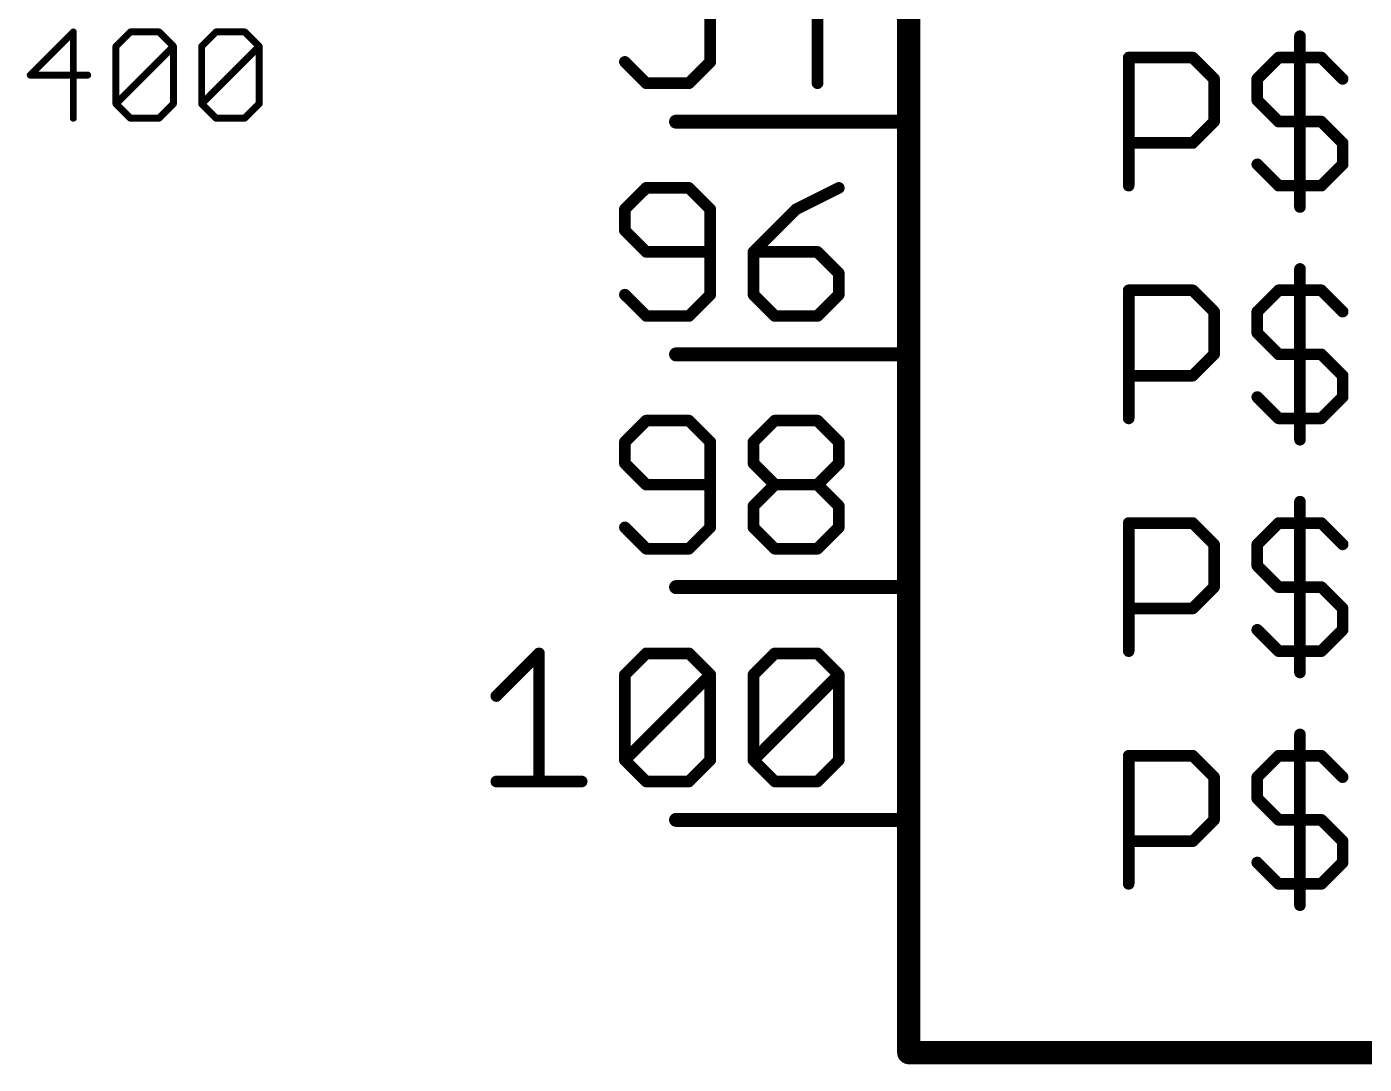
# Model space of a CAD drawing. Extents: x -72 to 265, y -97 to 216.
# Drawn here: x -35.03 to -20.43, y 22.73 to 34.06 of the extents above; entities that cross this region are included whole.
import ezdxf

# ---------------------------------------------------------------- set-up
doc = ezdxf.new("R2010")
doc.units = 0
for name, color, linetype in [('94', 14, 'CONTINUOUS'), ('95', 251, 'CONTINUOUS'), ('96', 251, 'CONTINUOUS')]:
    doc.layers.add(name, color=color, linetype=linetype)

msp = doc.modelspace()

# ---------------------------------------------------------------- linework, layer by layer
at = {"layer": '94'}
for points, const_width in [([(-25.4, 101.6), (-25.4, 22.86)], 0.254), ([(-27.94, 33.02), (-25.4, 33.02)], 0.1524), ([(-27.94, 30.48), (-25.4, 30.48)], 0.1524), ([(-27.94, 27.94), (-25.4, 27.94)], 0.1524), ([(-27.94, 25.4), (-25.4, 25.4)], 0.1524), ([(-25.4, 22.86), (2.54, 22.86)], 0.254)]:
    msp.add_lwpolyline(points, dxfattribs=dict(at, const_width=const_width))
for points, const_width in [([(-27.94, 33.0581, 1), (-27.94, 32.9819)], 0.0762), ([(-25.4, 32.9819, 1), (-25.4, 33.0581)], 0.0762), ([(-27.94, 30.5181, 1), (-27.94, 30.4419)], 0.0762), ([(-25.4, 30.4419, 1), (-25.4, 30.5181)], 0.0762), ([(-27.94, 27.9781, 1), (-27.94, 27.9019)], 0.0762), ([(-25.4, 27.9019, 1), (-25.4, 27.9781)], 0.0762), ([(-27.94, 25.4381, 1), (-27.94, 25.3619)], 0.0762), ([(-25.4, 25.3619, 1), (-25.4, 25.4381)], 0.0762), ([(-25.4, 22.9235, 1), (-25.4, 22.7965)], 0.127), ([(-25.4635, 22.86, 1), (-25.3365, 22.86)], 0.127)]:
    msp.add_lwpolyline(points, format="xyb", dxfattribs=dict(at, const_width=const_width))
at = {"layer": '95', "const_width": 0.127}
for points in [[(-26.3963, 33.4391), (-26.3963, 34.8373)], [(-27.5665, 33.6721), (-27.5665, 34.6043)], [(-21.1304, 33.9527), (-21.1304, 32.0885)], [(-28.4987, 33.6721), (-28.2656, 33.4391)], [(-27.7996, 33.4391), (-27.5665, 33.6721)], [(-22.9997, 32.3215), (-22.9997, 33.7197)], [(-22.9997, 33.7197), (-22.3006, 33.7197)], [(-22.3006, 33.7197), (-22.0676, 33.4867)], [(-21.5964, 33.4867), (-21.3634, 33.7197)], [(-21.3634, 33.7197), (-20.8973, 33.7197)], [(-20.8973, 33.7197), (-20.6643, 33.4867)], [(-28.2656, 33.4391), (-27.7996, 33.4391)], [(-22.0676, 33.4867), (-22.0676, 33.0206)], [(-21.5964, 33.2536), (-21.5964, 33.4867)], [(-21.3634, 33.0206), (-21.5964, 33.2536)], [(-22.0676, 33.0206), (-22.3006, 32.7876)], [(-20.8973, 33.0206), (-21.3634, 33.0206)], [(-20.6643, 32.7876), (-20.8973, 33.0206)], [(-22.3006, 32.7876), (-22.9997, 32.7876)], [(-20.6643, 32.5545), (-20.6643, 32.7876)], [(-21.5964, 32.5545), (-21.3634, 32.3215)], [(-20.8973, 32.3215), (-20.6643, 32.5545)], [(-28.2656, 32.2973), (-28.4987, 32.0643)], [(-27.7996, 32.2973), (-28.2656, 32.2973)], [(-27.5665, 32.0643), (-27.7996, 32.2973)], [(-26.1633, 32.2973), (-26.6293, 32.0643)], [(-21.3634, 32.3215), (-20.8973, 32.3215)], [(-28.4987, 32.0643), (-28.4987, 31.8312)], [(-27.5665, 31.1321), (-27.5665, 32.0643)], [(-26.6293, 32.0643), (-27.0954, 31.5982)], [(-28.4987, 31.8312), (-28.2656, 31.5982)], [(-28.2656, 31.5982), (-27.5665, 31.5982)], [(-27.0954, 31.5982), (-27.0954, 31.1321)], [(-26.3963, 31.5982), (-27.0954, 31.5982)], [(-26.1633, 31.3652), (-26.3963, 31.5982)], [(-26.1633, 31.1321), (-26.1633, 31.3652)], [(-21.1304, 31.4127), (-21.1304, 29.5485)], [(-22.9997, 29.7815), (-22.9997, 31.1797)], [(-22.9997, 31.1797), (-22.3006, 31.1797)], [(-22.3006, 31.1797), (-22.0676, 30.9467)], [(-21.5964, 30.9467), (-21.3634, 31.1797)], [(-21.3634, 31.1797), (-20.8973, 31.1797)], [(-20.8973, 31.1797), (-20.6643, 30.9467)], [(-28.4987, 31.1321), (-28.2656, 30.8991)], [(-27.7996, 30.8991), (-27.5665, 31.1321)], [(-27.0954, 31.1321), (-26.8623, 30.8991)], [(-26.3963, 30.8991), (-26.1633, 31.1321)], [(-28.2656, 30.8991), (-27.7996, 30.8991)], [(-26.8623, 30.8991), (-26.3963, 30.8991)], [(-22.0676, 30.9467), (-22.0676, 30.4806)], [(-21.5964, 30.7136), (-21.5964, 30.9467)], [(-21.3634, 30.4806), (-21.5964, 30.7136)], [(-22.0676, 30.4806), (-22.3006, 30.2476)], [(-20.8973, 30.4806), (-21.3634, 30.4806)], [(-20.6643, 30.2476), (-20.8973, 30.4806)], [(-22.3006, 30.2476), (-22.9997, 30.2476)], [(-20.6643, 30.0145), (-20.6643, 30.2476)], [(-21.5964, 30.0145), (-21.3634, 29.7815)], [(-20.8973, 29.7815), (-20.6643, 30.0145)], [(-28.2656, 29.7573), (-28.4987, 29.5243)], [(-27.7996, 29.7573), (-28.2656, 29.7573)], [(-27.5665, 29.5243), (-27.7996, 29.7573)], [(-27.0954, 29.5243), (-26.8623, 29.7573)], [(-26.8623, 29.7573), (-26.3963, 29.7573)], [(-26.3963, 29.7573), (-26.1633, 29.5243)], [(-21.3634, 29.7815), (-20.8973, 29.7815)], [(-28.4987, 29.5243), (-28.4987, 29.2912)], [(-27.5665, 28.5921), (-27.5665, 29.5243)], [(-27.0954, 29.2912), (-27.0954, 29.5243)], [(-26.1633, 29.5243), (-26.1633, 29.2912)], [(-28.4987, 29.2912), (-28.2656, 29.0582)], [(-26.8623, 29.0582), (-27.0954, 29.2912)], [(-26.1633, 29.2912), (-26.3963, 29.0582)], [(-28.2656, 29.0582), (-27.5665, 29.0582)], [(-27.0954, 28.8252), (-26.8623, 29.0582)], [(-26.8623, 29.0582), (-26.3963, 29.0582)], [(-26.3963, 29.0582), (-26.1633, 28.8252)], [(-21.1304, 28.8727), (-21.1304, 27.0085)], [(-27.0954, 28.5921), (-27.0954, 28.8252)], [(-26.1633, 28.8252), (-26.1633, 28.5921)], [(-28.4987, 28.5921), (-28.2656, 28.3591)], [(-27.7996, 28.3591), (-27.5665, 28.5921)], [(-26.8623, 28.3591), (-27.0954, 28.5921)], [(-26.1633, 28.5921), (-26.3963, 28.3591)], [(-22.9997, 27.2415), (-22.9997, 28.6397)], [(-22.9997, 28.6397), (-22.3006, 28.6397)], [(-22.3006, 28.6397), (-22.0676, 28.4067)], [(-21.5964, 28.4067), (-21.3634, 28.6397)], [(-21.3634, 28.6397), (-20.8973, 28.6397)], [(-20.8973, 28.6397), (-20.6643, 28.4067)], [(-22.0676, 28.4067), (-22.0676, 27.9406)], [(-21.5964, 28.1736), (-21.5964, 28.4067)], [(-28.2656, 28.3591), (-27.7996, 28.3591)], [(-26.3963, 28.3591), (-26.8623, 28.3591)], [(-21.3634, 27.9406), (-21.5964, 28.1736)], [(-22.0676, 27.9406), (-22.3006, 27.7076)], [(-20.8973, 27.9406), (-21.3634, 27.9406)], [(-20.6643, 27.7076), (-20.8973, 27.9406)], [(-22.3006, 27.7076), (-22.9997, 27.7076)], [(-20.6643, 27.4745), (-20.6643, 27.7076)], [(-21.5964, 27.4745), (-21.3634, 27.2415)], [(-20.8973, 27.2415), (-20.6643, 27.4745)], [(-21.3634, 27.2415), (-20.8973, 27.2415)], [(-29.9019, 26.7512), (-29.4359, 27.2173)], [(-29.4359, 27.2173), (-29.4359, 25.8191)], [(-28.4987, 26.9843), (-28.2656, 27.2173)], [(-28.2656, 27.2173), (-27.7996, 27.2173)], [(-27.7996, 27.2173), (-27.5665, 26.9843)], [(-27.0954, 26.9843), (-26.8624, 27.2173)], [(-26.8624, 27.2173), (-26.3963, 27.2173)], [(-26.3963, 27.2173), (-26.1633, 26.9843)], [(-28.4987, 26.0521), (-28.4987, 26.9843)], [(-28.4987, 26.0521), (-27.5665, 26.9843)], [(-27.5665, 26.9843), (-27.5665, 26.0521)], [(-27.0954, 26.0521), (-27.0954, 26.9843)], [(-27.0954, 26.0521), (-26.1633, 26.9843)], [(-26.1633, 26.9843), (-26.1633, 26.0521)], [(-21.1304, 26.3327), (-21.1304, 24.4685)], [(-22.9997, 24.7015), (-22.9997, 26.0997)], [(-22.9997, 26.0997), (-22.3006, 26.0997)], [(-22.3006, 26.0997), (-22.0676, 25.8667)], [(-21.5964, 25.8667), (-21.3634, 26.0997)], [(-21.3634, 26.0997), (-20.8973, 26.0997)], [(-20.8973, 26.0997), (-20.6643, 25.8667)], [(-28.2656, 25.8191), (-28.4987, 26.0521)], [(-27.5665, 26.0521), (-27.7996, 25.8191)], [(-26.8624, 25.8191), (-27.0954, 26.0521)], [(-26.1633, 26.0521), (-26.3963, 25.8191)], [(-29.9019, 25.8191), (-28.9698, 25.8191)], [(-27.7996, 25.8191), (-28.2656, 25.8191)], [(-26.3963, 25.8191), (-26.8624, 25.8191)], [(-22.0676, 25.8667), (-22.0676, 25.4006)], [(-21.5964, 25.6336), (-21.5964, 25.8667)], [(-21.3634, 25.4006), (-21.5964, 25.6336)], [(-22.0676, 25.4006), (-22.3006, 25.1676)], [(-20.8973, 25.4006), (-21.3634, 25.4006)], [(-20.6643, 25.1676), (-20.8973, 25.4006)], [(-22.3006, 25.1676), (-22.9997, 25.1676)], [(-20.6643, 24.9345), (-20.6643, 25.1676)], [(-21.5964, 24.9345), (-21.3634, 24.7015)], [(-20.8973, 24.7015), (-20.6643, 24.9345)], [(-21.3634, 24.7015), (-20.8973, 24.7015)]]:
    msp.add_lwpolyline(points, dxfattribs=at)
at = {"layer": '95', "const_width": 0.0635}
for points in [[(-21.0986, 33.9527, 1), (-21.1621, 33.9527)], [(-28.4762, 33.6946, 1), (-28.5211, 33.6497)], [(-27.5441, 33.6497, 1), (-27.589, 33.6946)], [(-22.968, 33.7197, 1), (-23.0314, 33.7197)], [(-22.9997, 33.7514, 1), (-22.9997, 33.6879)], [(-22.2782, 33.7421, 1), (-22.3231, 33.6972)], [(-22.3006, 33.6879, 1), (-22.3006, 33.7514)], [(-21.3634, 33.7514, 1), (-21.3634, 33.6879)], [(-21.3409, 33.6972, 1), (-21.3858, 33.7421)], [(-20.8749, 33.7421, 1), (-20.9198, 33.6972)], [(-20.8973, 33.6879, 1), (-20.8973, 33.7514)], [(-27.5983, 33.6721, 1), (-27.5348, 33.6721)], [(-28.2656, 33.4709, 1), (-28.2656, 33.4074)], [(-28.2881, 33.4166, 1), (-28.2432, 33.4616)], [(-27.822, 33.4616, 1), (-27.7771, 33.4166)], [(-27.7996, 33.4074, 1), (-27.7996, 33.4709)], [(-26.428, 33.4391, 1), (-26.3645, 33.4391)], [(-22.0358, 33.4867, 1), (-22.0993, 33.4867)], [(-22.09, 33.4642, 1), (-22.0451, 33.5091)], [(-21.5647, 33.4867, 1), (-21.6282, 33.4867)], [(-21.6189, 33.5091, 1), (-21.574, 33.4642)], [(-20.6867, 33.4642, 1), (-20.6418, 33.5091)], [(-21.574, 33.2761, 1), (-21.6189, 33.2312)], [(-21.6282, 33.2536, 1), (-21.5647, 33.2536)], [(-22.0993, 33.0206, 1), (-22.0358, 33.0206)], [(-22.0451, 32.9981, 1), (-22.09, 33.043)], [(-21.3634, 33.0523, 1), (-21.3634, 32.9888)], [(-21.3858, 32.9981, 1), (-21.3409, 33.043)], [(-20.8749, 33.043, 1), (-20.9198, 32.9981)], [(-20.8973, 32.9888, 1), (-20.8973, 33.0523)], [(-22.9997, 32.8193, 1), (-22.9997, 32.7558)], [(-22.3006, 32.7558, 1), (-22.3006, 32.8193)], [(-20.6325, 32.7876, 1), (-20.696, 32.7876)], [(-22.3231, 32.81, 1), (-22.2782, 32.7651)], [(-20.6867, 32.7651, 1), (-20.6418, 32.81)], [(-21.574, 32.577, 1), (-21.6189, 32.5321)], [(-20.696, 32.5545, 1), (-20.6325, 32.5545)], [(-20.6418, 32.5321, 1), (-20.6867, 32.577)], [(-28.2656, 32.329, 1), (-28.2656, 32.2655)], [(-28.2432, 32.2748, 1), (-28.2881, 32.3197)], [(-27.7771, 32.3197, 1), (-27.822, 32.2748)], [(-27.7996, 32.2655, 1), (-27.7996, 32.329)], [(-26.1491, 32.2689, 1), (-26.1774, 32.3257)], [(-23.0314, 32.3215, 1), (-22.968, 32.3215)], [(-21.3634, 32.3533, 1), (-21.3634, 32.2897)], [(-21.3858, 32.299, 1), (-21.3409, 32.344)], [(-20.9198, 32.344, 1), (-20.8749, 32.299)], [(-20.8973, 32.2897, 1), (-20.8973, 32.3533)], [(-28.4669, 32.0643, 1), (-28.5304, 32.0643)], [(-28.5211, 32.0867, 1), (-28.4762, 32.0418)], [(-27.5348, 32.0643, 1), (-27.5983, 32.0643)], [(-27.589, 32.0418, 1), (-27.5441, 32.0867)], [(-26.6435, 32.0927, 1), (-26.6151, 32.0359)], [(-26.6069, 32.0418, 1), (-26.6518, 32.0867)], [(-21.1621, 32.0885, 1), (-21.0986, 32.0885)], [(-28.4762, 31.8537, 1), (-28.5211, 31.8088)], [(-28.5304, 31.8312, 1), (-28.4669, 31.8312)], [(-28.2656, 31.6299, 1), (-28.2656, 31.5664)], [(-28.2881, 31.5757, 1), (-28.2432, 31.6206)], [(-27.5665, 31.5664, 1), (-27.5665, 31.6299)], [(-27.0954, 31.6299, 1), (-27.0954, 31.5664)], [(-27.0636, 31.5982, 1), (-27.1271, 31.5982)], [(-27.1178, 31.6206, 1), (-27.0729, 31.5757)], [(-26.3738, 31.6206, 1), (-26.4187, 31.5757)], [(-26.3963, 31.5664, 1), (-26.3963, 31.6299)], [(-26.1315, 31.3652, 1), (-26.195, 31.3652)], [(-26.1857, 31.3427, 1), (-26.1408, 31.3876)], [(-21.0986, 31.4127, 1), (-21.1621, 31.4127)], [(-22.9997, 31.2114, 1), (-22.9997, 31.1479)], [(-22.968, 31.1797, 1), (-23.0314, 31.1797)], [(-22.2782, 31.2021, 1), (-22.3231, 31.1572)], [(-22.3006, 31.1479, 1), (-22.3006, 31.2114)], [(-21.3634, 31.2114, 1), (-21.3634, 31.1479)], [(-21.3409, 31.1572, 1), (-21.3858, 31.2021)], [(-20.8749, 31.2021, 1), (-20.9198, 31.1572)], [(-20.8973, 31.1479, 1), (-20.8973, 31.2114)], [(-28.4762, 31.1546, 1), (-28.5211, 31.1097)], [(-27.5983, 31.1321, 1), (-27.5348, 31.1321)], [(-27.5441, 31.1097, 1), (-27.589, 31.1546)], [(-27.0729, 31.1546, 1), (-27.1178, 31.1097)], [(-27.1271, 31.1321, 1), (-27.0636, 31.1321)], [(-26.195, 31.1321, 1), (-26.1315, 31.1321)], [(-26.1408, 31.1097, 1), (-26.1857, 31.1546)], [(-28.2656, 30.9308, 1), (-28.2656, 30.8674)], [(-28.2881, 30.8766, 1), (-28.2432, 30.9216)], [(-27.822, 30.9216, 1), (-27.7771, 30.8766)], [(-27.7996, 30.8674, 1), (-27.7996, 30.9308)], [(-26.8623, 30.9308, 1), (-26.8623, 30.8674)], [(-26.8848, 30.8766, 1), (-26.8399, 30.9216)], [(-26.4187, 30.9216, 1), (-26.3738, 30.8766)], [(-26.3963, 30.8674, 1), (-26.3963, 30.9308)], [(-22.0358, 30.9467, 1), (-22.0993, 30.9467)], [(-22.09, 30.9242, 1), (-22.0451, 30.9691)], [(-21.5647, 30.9467, 1), (-21.6282, 30.9467)], [(-21.6189, 30.9691, 1), (-21.574, 30.9242)], [(-20.6867, 30.9242, 1), (-20.6418, 30.9691)], [(-21.574, 30.7361, 1), (-21.6189, 30.6912)], [(-21.6282, 30.7136, 1), (-21.5647, 30.7136)], [(-22.0993, 30.4806, 1), (-22.0358, 30.4806)], [(-22.0451, 30.4581, 1), (-22.09, 30.503)], [(-21.3634, 30.5123, 1), (-21.3634, 30.4488)], [(-21.3858, 30.4581, 1), (-21.3409, 30.503)], [(-20.8749, 30.503, 1), (-20.9198, 30.4581)], [(-20.8973, 30.4488, 1), (-20.8973, 30.5123)], [(-22.9997, 30.2793, 1), (-22.9997, 30.2158)], [(-22.3231, 30.27, 1), (-22.2782, 30.2251)], [(-22.3006, 30.2158, 1), (-22.3006, 30.2793)], [(-20.6325, 30.2476, 1), (-20.696, 30.2476)], [(-20.6867, 30.2251, 1), (-20.6418, 30.27)], [(-21.574, 30.037, 1), (-21.6189, 29.9921)], [(-20.6418, 29.9921, 1), (-20.6867, 30.037)], [(-20.696, 30.0145, 1), (-20.6325, 30.0145)], [(-28.2656, 29.789, 1), (-28.2656, 29.7255)], [(-28.2432, 29.7348, 1), (-28.2881, 29.7797)], [(-27.7771, 29.7797, 1), (-27.822, 29.7348)], [(-27.7996, 29.7255, 1), (-27.7996, 29.789)], [(-26.8623, 29.789, 1), (-26.8623, 29.7255)], [(-26.8399, 29.7348, 1), (-26.8848, 29.7797)], [(-26.3738, 29.7797, 1), (-26.4187, 29.7348)], [(-26.3963, 29.7255, 1), (-26.3963, 29.789)], [(-23.0314, 29.7815, 1), (-22.968, 29.7815)], [(-21.3634, 29.8133, 1), (-21.3634, 29.7498)], [(-21.3858, 29.759, 1), (-21.3409, 29.804)], [(-20.9198, 29.804, 1), (-20.8749, 29.759)], [(-20.8973, 29.7498, 1), (-20.8973, 29.8133)], [(-28.4669, 29.5243, 1), (-28.5304, 29.5243)], [(-28.5211, 29.5467, 1), (-28.4762, 29.5018)], [(-27.5348, 29.5243, 1), (-27.5983, 29.5243)], [(-27.589, 29.5018, 1), (-27.5441, 29.5467)], [(-27.0636, 29.5243, 1), (-27.1271, 29.5243)], [(-27.1178, 29.5467, 1), (-27.0729, 29.5018)], [(-26.1315, 29.5243, 1), (-26.195, 29.5243)], [(-26.1857, 29.5018, 1), (-26.1408, 29.5467)], [(-21.1621, 29.5485, 1), (-21.0986, 29.5485)], [(-28.4762, 29.3137, 1), (-28.5211, 29.2688)], [(-27.0729, 29.3137, 1), (-27.1178, 29.2688)], [(-26.1408, 29.2688, 1), (-26.1857, 29.3137)], [(-28.5304, 29.2912, 1), (-28.4669, 29.2912)], [(-27.1271, 29.2912, 1), (-27.0636, 29.2912)], [(-26.195, 29.2912, 1), (-26.1315, 29.2912)], [(-28.2656, 29.0899, 1), (-28.2656, 29.0264)], [(-28.2881, 29.0357, 1), (-28.2432, 29.0806)], [(-27.5665, 29.0264, 1), (-27.5665, 29.0899)], [(-26.8623, 29.0899, 1), (-26.8623, 29.0264)], [(-26.8399, 29.0357, 1), (-26.8848, 29.0806)], [(-26.8848, 29.0357, 1), (-26.8399, 29.0806)], [(-26.3738, 29.0806, 1), (-26.4187, 29.0357)], [(-26.4187, 29.0806, 1), (-26.3738, 29.0357)], [(-26.3963, 29.0264, 1), (-26.3963, 29.0899)], [(-21.0986, 28.8727, 1), (-21.1621, 28.8727)], [(-27.0636, 28.8252, 1), (-27.1271, 28.8252)], [(-27.1178, 28.8476, 1), (-27.0729, 28.8027)], [(-26.1315, 28.8252, 1), (-26.195, 28.8252)], [(-26.1857, 28.8027, 1), (-26.1408, 28.8476)], [(-28.4762, 28.6146, 1), (-28.5211, 28.5697)], [(-27.5983, 28.5921, 1), (-27.5348, 28.5921)], [(-27.5441, 28.5697, 1), (-27.589, 28.6146)], [(-27.0729, 28.6146, 1), (-27.1178, 28.5697)], [(-27.1271, 28.5921, 1), (-27.0636, 28.5921)], [(-26.195, 28.5921, 1), (-26.1315, 28.5921)], [(-26.1408, 28.5697, 1), (-26.1857, 28.6146)], [(-22.968, 28.6397, 1), (-23.0314, 28.6397)], [(-22.9997, 28.6714, 1), (-22.9997, 28.6079)], [(-22.2782, 28.6621, 1), (-22.3231, 28.6172)], [(-22.3006, 28.6079, 1), (-22.3006, 28.6714)], [(-21.3634, 28.6714, 1), (-21.3634, 28.6079)], [(-21.3409, 28.6172, 1), (-21.3858, 28.6621)], [(-20.8749, 28.6621, 1), (-20.9198, 28.6172)], [(-20.8973, 28.6079, 1), (-20.8973, 28.6714)], [(-22.0358, 28.4067, 1), (-22.0993, 28.4067)], [(-21.5647, 28.4067, 1), (-21.6282, 28.4067)], [(-28.2656, 28.3909, 1), (-28.2656, 28.3274)], [(-28.2881, 28.3366, 1), (-28.2432, 28.3816)], [(-27.822, 28.3816, 1), (-27.7771, 28.3366)], [(-27.7996, 28.3274, 1), (-27.7996, 28.3909)], [(-26.8623, 28.3909, 1), (-26.8623, 28.3274)], [(-26.8848, 28.3366, 1), (-26.8399, 28.3816)], [(-26.4187, 28.3816, 1), (-26.3738, 28.3366)], [(-26.3963, 28.3274, 1), (-26.3963, 28.3909)], [(-22.09, 28.3842, 1), (-22.0451, 28.4291)], [(-21.6189, 28.4291, 1), (-21.574, 28.3842)], [(-20.6867, 28.3842, 1), (-20.6418, 28.4291)], [(-21.574, 28.1961, 1), (-21.6189, 28.1512)], [(-21.6282, 28.1736, 1), (-21.5647, 28.1736)], [(-22.0993, 27.9406, 1), (-22.0358, 27.9406)], [(-22.0451, 27.9181, 1), (-22.09, 27.963)], [(-21.3634, 27.9723, 1), (-21.3634, 27.9088)], [(-21.3858, 27.9181, 1), (-21.3409, 27.963)], [(-20.8749, 27.963, 1), (-20.9198, 27.9181)], [(-20.8973, 27.9088, 1), (-20.8973, 27.9723)], [(-22.9997, 27.7393, 1), (-22.9997, 27.6758)], [(-22.3231, 27.73, 1), (-22.2782, 27.6851)], [(-22.3006, 27.6758, 1), (-22.3006, 27.7393)], [(-20.6325, 27.7076, 1), (-20.696, 27.7076)], [(-20.6867, 27.6851, 1), (-20.6418, 27.73)], [(-21.574, 27.497, 1), (-21.6189, 27.4521)], [(-20.696, 27.4745, 1), (-20.6325, 27.4745)], [(-20.6418, 27.4521, 1), (-20.6867, 27.497)], [(-21.3634, 27.2733, 1), (-21.3634, 27.2098)], [(-20.8973, 27.2098, 1), (-20.8973, 27.2733)], [(-29.4041, 27.2173, 1), (-29.4676, 27.2173)], [(-29.4134, 27.1948, 1), (-29.4583, 27.2397)], [(-28.2656, 27.249, 1), (-28.2656, 27.1855)], [(-28.2432, 27.1948, 1), (-28.2881, 27.2397)], [(-27.7771, 27.2397, 1), (-27.822, 27.1948)], [(-27.7996, 27.1855, 1), (-27.7996, 27.249)], [(-26.8624, 27.249, 1), (-26.8624, 27.1855)], [(-26.8399, 27.1948, 1), (-26.8848, 27.2397)], [(-26.3738, 27.2397, 1), (-26.4187, 27.1948)], [(-26.3963, 27.1855, 1), (-26.3963, 27.249)], [(-23.0314, 27.2415, 1), (-22.968, 27.2415)], [(-21.3858, 27.219, 1), (-21.3409, 27.264)], [(-20.9198, 27.264, 1), (-20.8749, 27.219)], [(-28.4669, 26.9843, 1), (-28.5304, 26.9843)], [(-28.5211, 27.0067, 1), (-28.4762, 26.9618)], [(-27.5348, 26.9843, 1), (-27.5983, 26.9843)], [(-27.5441, 26.9618, 1), (-27.589, 27.0067)], [(-27.589, 26.9618, 1), (-27.5441, 27.0067)], [(-27.0636, 26.9843, 1), (-27.1271, 26.9843)], [(-27.1178, 27.0067, 1), (-27.0729, 26.9618)], [(-26.1315, 26.9843, 1), (-26.195, 26.9843)], [(-26.1408, 26.9618, 1), (-26.1857, 27.0067)], [(-26.1857, 26.9618, 1), (-26.1408, 27.0067)], [(-21.1621, 27.0085, 1), (-21.0986, 27.0085)], [(-29.9244, 26.7737, 1), (-29.8795, 26.7288)], [(-21.0986, 26.3327, 1), (-21.1621, 26.3327)], [(-22.968, 26.0997, 1), (-23.0314, 26.0997)], [(-22.9997, 26.1314, 1), (-22.9997, 26.0679)], [(-22.2782, 26.1221, 1), (-22.3231, 26.0772)], [(-22.3006, 26.0679, 1), (-22.3006, 26.1314)], [(-21.3634, 26.1314, 1), (-21.3634, 26.0679)], [(-21.3409, 26.0772, 1), (-21.3858, 26.1221)], [(-20.8749, 26.1221, 1), (-20.9198, 26.0772)], [(-20.8973, 26.0679, 1), (-20.8973, 26.1314)], [(-28.4762, 26.0746, 1), (-28.5211, 26.0297)], [(-28.5211, 26.0746, 1), (-28.4762, 26.0297)], [(-28.5304, 26.0521, 1), (-28.4669, 26.0521)], [(-27.5983, 26.0521, 1), (-27.5348, 26.0521)], [(-27.5441, 26.0297, 1), (-27.589, 26.0746)], [(-27.0729, 26.0746, 1), (-27.1178, 26.0297)], [(-27.1178, 26.0746, 1), (-27.0729, 26.0297)], [(-27.1271, 26.0521, 1), (-27.0636, 26.0521)], [(-26.195, 26.0521, 1), (-26.1315, 26.0521)], [(-26.1408, 26.0297, 1), (-26.1857, 26.0746)], [(-29.9019, 25.8509, 1), (-29.9019, 25.7874)], [(-29.4676, 25.8191, 1), (-29.4041, 25.8191)], [(-28.9698, 25.7874, 1), (-28.9698, 25.8509)], [(-28.2656, 25.8509, 1), (-28.2656, 25.7874)], [(-28.2881, 25.7966, 1), (-28.2432, 25.8416)], [(-27.822, 25.8416, 1), (-27.7771, 25.7966)], [(-27.7996, 25.7874, 1), (-27.7996, 25.8509)], [(-26.8624, 25.8509, 1), (-26.8624, 25.7874)], [(-26.8848, 25.7966, 1), (-26.8399, 25.8416)], [(-26.4187, 25.8416, 1), (-26.3738, 25.7966)], [(-26.3963, 25.7874, 1), (-26.3963, 25.8509)], [(-22.0358, 25.8667, 1), (-22.0993, 25.8667)], [(-22.09, 25.8442, 1), (-22.0451, 25.8891)], [(-21.5647, 25.8667, 1), (-21.6282, 25.8667)], [(-21.6189, 25.8891, 1), (-21.574, 25.8442)], [(-20.6867, 25.8442, 1), (-20.6418, 25.8891)], [(-21.574, 25.6561, 1), (-21.6189, 25.6112)], [(-21.6282, 25.6336, 1), (-21.5647, 25.6336)], [(-22.0993, 25.4006, 1), (-22.0358, 25.4006)], [(-22.0451, 25.3781, 1), (-22.09, 25.423)], [(-21.3634, 25.4323, 1), (-21.3634, 25.3688)], [(-21.3858, 25.3781, 1), (-21.3409, 25.423)], [(-20.8749, 25.423, 1), (-20.9198, 25.3781)], [(-20.8973, 25.3688, 1), (-20.8973, 25.4323)], [(-22.9997, 25.1993, 1), (-22.9997, 25.1358)], [(-22.3231, 25.19, 1), (-22.2782, 25.1451)], [(-22.3006, 25.1358, 1), (-22.3006, 25.1993)], [(-20.6325, 25.1676, 1), (-20.696, 25.1676)], [(-20.6867, 25.1451, 1), (-20.6418, 25.19)], [(-21.574, 24.957, 1), (-21.6189, 24.9121)], [(-20.696, 24.9345, 1), (-20.6325, 24.9345)], [(-20.6418, 24.9121, 1), (-20.6867, 24.957)], [(-23.0314, 24.7015, 1), (-22.968, 24.7015)], [(-21.3634, 24.7333, 1), (-21.3634, 24.6698)], [(-21.3858, 24.679, 1), (-21.3409, 24.724)], [(-20.9198, 24.724, 1), (-20.8749, 24.679)], [(-20.8973, 24.6698, 1), (-20.8973, 24.7333)], [(-21.1621, 24.4685, 1), (-21.0986, 24.4685)]]:
    msp.add_lwpolyline(points, format="xyb", dxfattribs=at)
at = {"layer": '96', "const_width": 0.0762}
for points in [[(-34.5185, 33.9987), (-34.9888, 33.5284)], [(-34.5185, 33.0581), (-34.5185, 33.9987)], [(-34.0533, 33.8419), (-33.8965, 33.9987)], [(-33.8965, 33.9987), (-33.583, 33.9987)], [(-33.583, 33.9987), (-33.4262, 33.8419)], [(-33.1178, 33.8419), (-32.961, 33.9987)], [(-32.961, 33.9987), (-32.6474, 33.9987)], [(-32.6474, 33.9987), (-32.4907, 33.8419)], [(-34.0533, 33.2149), (-34.0533, 33.8419)], [(-34.0533, 33.2149), (-33.4262, 33.8419)], [(-33.4262, 33.8419), (-33.4262, 33.2149)], [(-33.1178, 33.2149), (-33.1178, 33.8419)], [(-33.1178, 33.2149), (-32.4907, 33.8419)], [(-32.4907, 33.8419), (-32.4907, 33.2149)], [(-34.9888, 33.5284), (-34.3617, 33.5284)], [(-33.8965, 33.0581), (-34.0533, 33.2149)], [(-33.4262, 33.2149), (-33.583, 33.0581)], [(-32.961, 33.0581), (-33.1178, 33.2149)], [(-32.4907, 33.2149), (-32.6474, 33.0581)], [(-33.583, 33.0581), (-33.8965, 33.0581)], [(-32.6474, 33.0581), (-32.961, 33.0581)]]:
    msp.add_lwpolyline(points, dxfattribs=at)
at = {"layer": '96', "const_width": 0.0381}
for points in [[(-34.4994, 33.9987, 1), (-34.5375, 33.9987)], [(-34.505, 33.9852, 1), (-34.532, 34.0122)], [(-33.8965, 34.0178, 1), (-33.8965, 33.9797)], [(-33.883, 33.9852, 1), (-33.91, 34.0122)], [(-33.5695, 34.0122, 1), (-33.5964, 33.9852)], [(-33.583, 33.9797, 1), (-33.583, 34.0178)], [(-32.961, 34.0178, 1), (-32.961, 33.9797)], [(-32.9475, 33.9852, 1), (-32.9745, 34.0122)], [(-32.634, 34.0122, 1), (-32.6609, 33.9852)], [(-32.6474, 33.9797, 1), (-32.6474, 34.0178)], [(-34.0342, 33.8419, 1), (-34.0723, 33.8419)], [(-34.0667, 33.8554, 1), (-34.0398, 33.8285)], [(-33.4072, 33.8419, 1), (-33.4453, 33.8419)], [(-33.4127, 33.8285, 1), (-33.4397, 33.8554)], [(-33.4397, 33.8285, 1), (-33.4127, 33.8554)], [(-33.0987, 33.8419, 1), (-33.1368, 33.8419)], [(-33.1312, 33.8554, 1), (-33.1043, 33.8285)], [(-32.4716, 33.8419, 1), (-32.5097, 33.8419)], [(-32.5042, 33.8285, 1), (-32.4772, 33.8554)], [(-32.4772, 33.8285, 1), (-32.5042, 33.8554)], [(-34.9888, 33.5475, 1), (-34.9888, 33.5094)], [(-35.0023, 33.5419, 1), (-34.9753, 33.5149)], [(-34.3617, 33.5094, 1), (-34.3617, 33.5475)], [(-34.0398, 33.2283, 1), (-34.0667, 33.2014)], [(-34.0667, 33.2283, 1), (-34.0398, 33.2014)], [(-34.0723, 33.2149, 1), (-34.0342, 33.2149)], [(-33.4453, 33.2149, 1), (-33.4072, 33.2149)], [(-33.4127, 33.2014, 1), (-33.4397, 33.2283)], [(-33.1368, 33.2149, 1), (-33.0987, 33.2149)], [(-33.1043, 33.2283, 1), (-33.1312, 33.2014)], [(-33.1312, 33.2283, 1), (-33.1043, 33.2014)], [(-32.5097, 33.2149, 1), (-32.4716, 33.2149)], [(-32.4772, 33.2014, 1), (-32.5042, 33.2283)], [(-34.5375, 33.0581, 1), (-34.4994, 33.0581)], [(-33.8965, 33.0772, 1), (-33.8965, 33.0391)], [(-33.91, 33.0446, 1), (-33.883, 33.0716)], [(-33.5964, 33.0716, 1), (-33.5695, 33.0446)], [(-33.583, 33.0391, 1), (-33.583, 33.0772)], [(-32.961, 33.0772, 1), (-32.961, 33.0391)], [(-32.9745, 33.0446, 1), (-32.9475, 33.0716)], [(-32.6609, 33.0716, 1), (-32.634, 33.0446)], [(-32.6474, 33.0391, 1), (-32.6474, 33.0772)]]:
    msp.add_lwpolyline(points, format="xyb", dxfattribs=at)

doc.saveas('drawing.dxf')
